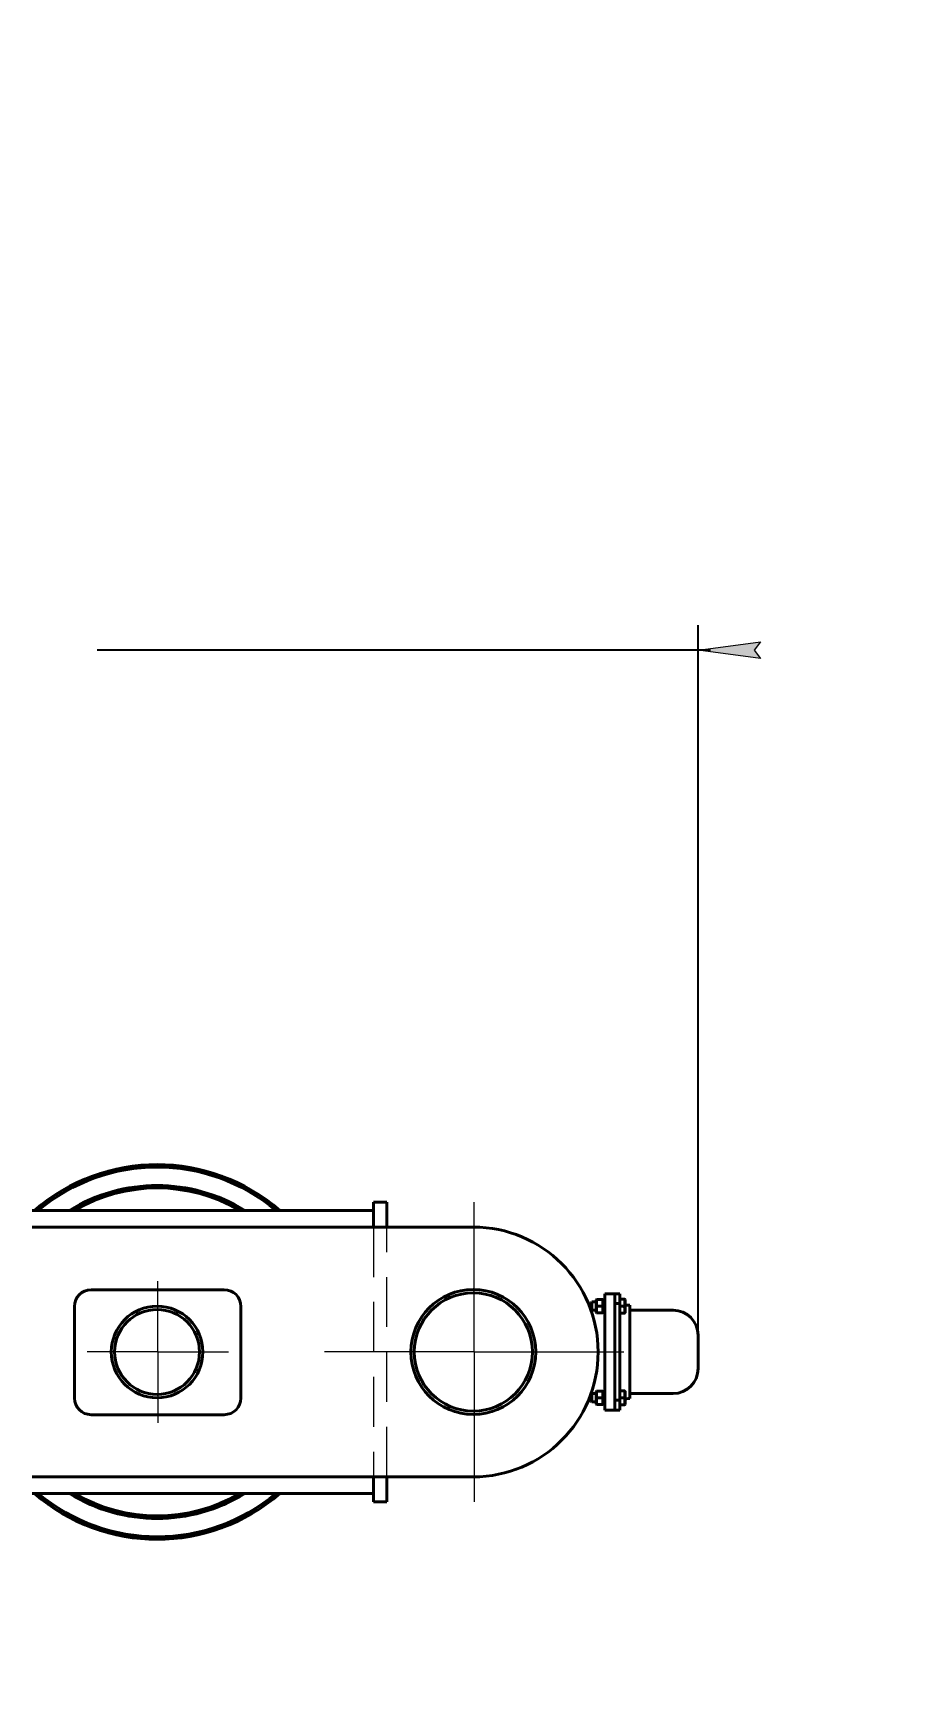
# Model space of a CAD drawing. Header units: millimetres. Extents: x 0 to 841, y 0 to 594.
# Drawn here: x 225.8 to 295.3, y 460.4 to 594 of the extents above; entities that cross this region are included whole.
import ezdxf

# ---------------------------------------------------------------- set-up
doc = ezdxf.new("R2010")
doc.units = ezdxf.units.MM
for name, pattern in [('K5LT_AXLED', [19.996264, 15.496264, -1.5, 1.5, -1.5]), ('K5LT_BASIC', [0]), ('K5LT_DASHED', [6, 4, -2]), ('K5LT_THIN', [0])]:
    doc.linetypes.add(name, pattern=pattern)
doc.layers.add('Системный слой', color=7, linetype='Continuous')
doc.styles.add('KDIMTEXTSTYLE', font='GOST_AU.SHX', dxfattribs={"width": 0.96, "oblique": 15, "height": 5})
doc.dimstyles.new('KDIMSTYLE (0.07)', dxfattribs={"dimtxt": 5, "dimasz": 1, "dimexe": 2, "dimexo": 0.0625, "dimgap": 1, "dimtad": 1, "dimlfac": 15, "dimtxsty": 'KDIMTEXTSTYLE', "dimsah": 1, "dimcen": 0.09, "dimdle": 1, "dimadec": 0, "dimazin": 0, "dimtfac": 0.667, "dimtmove": 0, "dimatfit": 3, "dimfxl": 1, "dimtvp": 1, "dimtolj": 1, "dimtzin": 0, "dimarcsym": 0})

# ---------------------------------------------------------------- blocks, each defined once
blk = doc.blocks.new('U48')
at = {"layer": 'Системный слой', "color": 150, "linetype": 'K5LT_BASIC', "lineweight": 40, "true_color": 0x0080ff}
for start, end in [(58.2117, 121.7883), (238.2117, 301.7883)]:
    blk.add_arc((235.76, 488.43), 13.33, start, end, dxfattribs=at)
blk = doc.blocks.new('U49')
at = {"layer": 'Системный слой', "color": 150, "linetype": 'K5LT_BASIC', "lineweight": 40, "true_color": 0x0080ff}
for start, end in [(59.6488, 120.3512), (239.6488, 300.3512)]:
    blk.add_arc((235.76, 488.43), 13.13, start, end, dxfattribs=at)
blk = doc.blocks.new('U50')
at = {"layer": 'Системный слой', "color": 150, "linetype": 'K5LT_BASIC', "lineweight": 40, "true_color": 0x0080ff}
for start, end in [(49.0739, 130.9261), (229.0739, 310.9261)]:
    blk.add_arc((235.76, 488.43), 15, start, end, dxfattribs=at)
blk = doc.blocks.new('U51')
at = {"layer": 'Системный слой', "color": 150, "linetype": 'K5LT_BASIC', "lineweight": 40, "true_color": 0x0080ff}
for start, end in [(49.9573, 130.0427), (229.9573, 310.0427)]:
    blk.add_arc((235.76, 488.43), 14.8, start, end, dxfattribs=at)
blk = doc.blocks.new('U83')
at = {"layer": 'Системный слой', "color": 150, "linetype": 'K5LT_BASIC', "lineweight": 40, "true_color": 0x0080ff}
for p, q in [((254.16, 498.43), (254.16, 500.43)), ((254.16, 476.43), (254.16, 478.43))]:
    blk.add_line(p, q, dxfattribs=at)
blk = doc.blocks.new('U84')
at = {"layer": 'Системный слой', "color": 150, "linetype": 'K5LT_BASIC', "lineweight": 40, "true_color": 0x0080ff}
for p, q in [((253.09, 499.76), (253.09, 500.43)), ((253.09, 476.43), (253.09, 477.1))]:
    blk.add_line(p, q, dxfattribs=at)
blk = doc.blocks.new('U108')
at = {"layer": 'Системный слой', "color": 150, "linetype": 'K5LT_BASIC', "lineweight": 40, "true_color": 0x0080ff}
for start, end in [(180.0005, 194.4775), (248.8998, 270)]:
    blk.add_arc((273.49, 492.83), 0.667, start, end, dxfattribs=at)
blk = doc.blocks.new('U109')
at = {"layer": 'Системный слой', "color": 150, "linetype": 'K5LT_BASIC', "lineweight": 40, "true_color": 0x0080ff}
for start, end in [(165.5225, 179.9995), (90, 111.1002)]:
    blk.add_arc((273.49, 484.03), 0.667, start, end, dxfattribs=at)
blk = doc.blocks.new('U132')
at = {"layer": 'Системный слой', "color": 30, "linetype": 'K5LT_AXLED', "lineweight": 18, "true_color": 0xff8000}
for q in [(261.16, 500.43), (249.16, 488.43), (273.16, 488.43), (261.16, 476.43)]:
    blk.add_line((261.16, 488.43), q, dxfattribs=at)
blk = doc.blocks.new('KDIMARROW_01')
at = {"layer": 'Системный слой'}
blk.add_hatch(color=0, dxfattribs=at).paths.add_polyline_path([(0, 0), (-5, 0.66), (-4.5, 0), (-5, -0.66)])
at = {"layer": 'Системный слой', "color": 0, "linetype": 'K5LT_THIN', "lineweight": 18}
for p, q in [((-4.5, 0), (-5, 0.66)), ((-5, 0.66), (0, 0)), ((0, 0), (-5, -0.66)), ((-5, -0.66), (-4.5, 0)), ((0, 0), (-1, 0))]:
    blk.add_line(p, q, dxfattribs=at)
blk = doc.blocks.new('U158')
at = {"layer": 'Системный слой', "color": 30, "linetype": 'K5LT_AXLED', "lineweight": 18, "true_color": 0xff8000}
for q in [(235.82, 494.1), (230.16, 488.43), (235.82, 482.76), (241.49, 488.43)]:
    blk.add_line((235.82, 488.43), q, dxfattribs=at)

msp = doc.modelspace()

# ---------------------------------------------------------------- linework, layer by layer
at = {"layer": 'Системный слой', "color": 150, "linetype": 'K5LT_BASIC', "lineweight": 40, "true_color": 0x0080ff}
for p, q in [((230.75755, 499.76281), (225.75755, 499.76281)), ((253.09088, 499.76281), (230.75755, 499.76281)), ((254.15755, 500.42948), (253.09088, 500.42948)), ((253.09088, 499.76281), (253.09088, 498.42948)), ((230.75755, 498.42948), (225.75755, 498.42948)), ((253.09088, 498.42948), (230.75755, 498.42948)), ((261.09088, 498.42948), (253.09088, 498.42948)), ((241.13806, 493.40892), (230.4714, 493.40892)), ((271.62422, 493.09615), (272.42422, 493.09615)), ((271.62422, 493.09615), (271.62422, 483.76281)), ((272.42422, 493.09615), (272.42422, 483.76281)), ((272.42422, 493.09615), (272.82422, 493.09615)), ((272.82422, 493.09615), (272.82422, 492.29615)), ((229.13806, 492.07558), (229.13806, 484.74225)), ((242.4714, 484.74225), (242.4714, 492.07558)), ((270.42041, 492.02948), (270.49088, 492.02948)), ((270.59088, 492.42948), (270.49088, 492.32948)), ((270.49088, 491.86281), (270.49088, 492.32948)), ((270.59088, 491.76281), (270.49088, 491.86281)), ((270.93088, 492.42948), (270.59088, 492.42948)), ((270.59088, 491.76281), (270.59088, 492.42948)), ((270.93088, 491.76281), (270.59088, 491.76281)), ((270.93088, 492.60281), (270.94628, 492.62948)), ((270.93088, 491.58948), (270.93088, 492.60281)), ((270.93088, 491.58948), (270.94628, 491.56281)), ((270.94628, 492.62948), (270.99392, 492.62948)), ((270.99392, 491.56281), (270.94628, 491.56281)), ((270.99392, 492.62948), (271.42785, 492.62948)), ((270.99392, 492.09615), (271.42785, 492.09615)), ((270.99392, 491.56281), (271.42785, 491.56281)), ((271.42785, 492.62948), (271.47549, 492.62948)), ((271.47549, 491.56281), (271.42785, 491.56281)), ((271.47549, 492.62948), (271.49088, 492.60281)), ((271.47549, 491.56281), (271.49088, 491.58948)), ((271.49088, 491.58948), (271.49088, 492.60281)), ((271.49088, 492.60281), (271.49088, 491.59012)), ((271.49088, 492.60281), (271.62422, 492.60281)), ((271.62422, 491.59012), (271.55755, 491.59192)), ((272.42422, 492.29615), (272.42422, 484.56281)), ((272.42422, 492.29615), (272.82422, 492.29615)), ((272.82422, 492.66281), (273.18391, 492.66281)), ((272.82422, 484.56281), (272.82422, 492.29615)), ((272.82422, 492.09615), (273.18391, 492.09615)), ((272.82422, 491.52948), (273.18391, 491.52948)), ((273.18391, 492.66281), (273.23453, 492.66281)), ((273.23453, 491.52948), (273.18391, 491.52948)), ((273.23453, 492.66281), (273.25088, 492.63448)), ((273.23453, 491.52948), (273.25088, 491.55781)), ((273.25088, 491.55781), (273.25088, 492.63448)), ((273.49088, 492.16281), (273.62422, 492.16281)), ((273.62422, 492.16281), (273.62422, 484.69615)), ((273.62422, 491.76281), (277.09088, 491.76281)), ((279.09088, 489.76281), (279.09088, 487.09615)), ((270.59088, 485.09615), (270.49088, 484.99615)), ((270.49088, 484.52948), (270.49088, 484.99615)), ((270.93088, 485.09615), (270.59088, 485.09615)), ((270.59088, 484.42948), (270.59088, 485.09615)), ((270.93088, 485.26948), (270.94628, 485.29615)), ((270.93088, 484.25615), (270.93088, 485.26948)), ((270.94628, 485.29615), (270.99392, 485.29615)), ((270.99392, 485.29615), (271.42785, 485.29615)), ((271.42785, 485.29615), (271.47549, 485.29615)), ((271.47549, 485.29615), (271.49088, 485.26948)), ((271.49088, 485.26948), (271.49088, 484.25678)), ((271.49088, 485.26948), (271.62422, 485.26948)), ((271.49088, 484.25615), (271.49088, 485.26948)), ((272.82422, 485.32948), (273.18391, 485.32948)), ((273.18391, 485.32948), (273.23453, 485.32948)), ((273.23453, 485.32948), (273.25088, 485.30115)), ((273.25088, 484.22448), (273.25088, 485.30115)), ((273.62422, 485.09615), (277.09088, 485.09615)), ((270.42041, 484.82948), (270.49088, 484.82948)), ((270.59088, 484.42948), (270.49088, 484.52948)), ((270.93088, 484.42948), (270.59088, 484.42948)), ((270.93088, 484.25615), (270.94628, 484.22948)), ((270.99392, 484.22948), (270.94628, 484.22948)), ((270.99392, 484.76281), (271.42785, 484.76281)), ((270.99392, 484.22948), (271.42785, 484.22948)), ((271.47549, 484.22948), (271.42785, 484.22948)), ((271.47549, 484.22948), (271.49088, 484.25615)), ((271.62422, 484.25678), (271.55755, 484.25859)), ((271.62422, 483.76281), (272.42422, 483.76281)), ((272.42422, 484.56281), (272.82422, 484.56281)), ((272.42422, 483.76281), (272.82422, 483.76281)), ((272.82422, 484.76281), (273.18391, 484.76281)), ((272.82422, 484.56281), (272.82422, 483.76281)), ((272.82422, 484.19615), (273.18391, 484.19615)), ((273.23453, 484.19615), (273.18391, 484.19615)), ((273.23453, 484.19615), (273.25088, 484.22448)), ((273.49088, 484.69615), (273.62422, 484.69615)), ((230.4714, 483.40892), (241.13806, 483.40892)), ((230.75755, 478.42948), (225.75755, 478.42948)), ((253.09088, 478.42948), (230.75755, 478.42948)), ((253.09088, 478.42948), (253.09088, 477.09615)), ((261.09088, 478.42948), (253.09088, 478.42948)), ((230.75755, 477.09615), (225.75755, 477.09615)), ((253.09088, 477.09615), (230.75755, 477.09615)), ((254.15755, 476.42948), (253.09088, 476.42948))]:
    msp.add_line(p, q, dxfattribs=at)
at = {"layer": 'Системный слой', "color": 7, "linetype": 'K5LT_DASHED', "lineweight": 18}
for p, q in [((253.09088, 498.42948), (253.09088, 478.42948)), ((254.15755, 478.42948), (254.15755, 498.42948))]:
    msp.add_line(p, q, dxfattribs=at)
at = {"layer": 'Системный слой', "color": 7, "linetype": 'K5LT_THIN', "lineweight": 18}
for p, q in [((270.59088, 492.3934), (270.5548, 492.3934)), ((270.59088, 491.7989), (270.5548, 491.7989)), ((270.93088, 492.3934), (270.59088, 492.3934)), ((270.93088, 491.7989), (270.59088, 491.7989)), ((270.59088, 485.06006), (270.5548, 485.06006)), ((270.93088, 485.06006), (270.59088, 485.06006)), ((270.59088, 484.46556), (270.5548, 484.46556)), ((270.93088, 484.46556), (270.59088, 484.46556))]:
    msp.add_line(p, q, dxfattribs=at)
at = {"layer": 'Системный слой', "color": 150, "linetype": 'K5LT_BASIC', "lineweight": 40, "true_color": 0x0080ff}
for centre, radius in [((261.09064, 488.42948), 5), ((261.09064, 488.42948), 4.73333), ((235.75755, 488.42948), 3.66667), ((235.75755, 488.42948), 3.4)]:
    msp.add_circle(centre, radius, dxfattribs=at)
for centre, radius, start, end in [((261.09088, 488.42948), 10, 270, 90), ((230.4714, 492.07558), 1.33333, 90, 180), ((241.13806, 492.07558), 1.33333, 0, 90), ((277.09088, 489.76281), 2, 0, 90), ((277.09088, 487.09615), 2, 270, 0), ((230.4714, 484.74225), 1.33333, 180, 270), ((241.13806, 484.74225), 1.33333, 270, 0)]:
    msp.add_arc(centre, radius, start, end, dxfattribs=at)
for centre in [(271.42111, 492.09615), (271.42111, 484.76281)]:
    msp.add_ellipse(centre, major_axis=(1.39206, 0), ratio=0.363970234, start_param=4.762535548, end_param=4.858818899, dxfattribs=at)
for points, knots in [([(270.99392, 492.62948), (270.98701, 492.60876), (270.97777, 492.57841), (270.96631, 492.53322), (270.95838, 492.49563), (270.95225, 492.45653), (270.94845, 492.42094), (270.94648, 492.38809), (270.94608, 492.35621), (270.94706, 492.32586), (270.94958, 492.29196), (270.95484, 492.24973), (270.96762, 492.18243), (270.98262, 492.13004), (270.99392, 492.09615)], [0, 0, 0, 0, 1.792920669, 2.606894519, 3.844332604, 4.96854384, 5.885195592, 6.813299342, 7.701429444, 8.53318741, 9.335775284, 10.52418436, 12.063387757, 15, 15, 15, 15]), ([(270.99392, 492.09615), (270.98701, 492.07542), (270.97777, 492.04507), (270.96631, 491.99989), (270.95838, 491.96229), (270.95225, 491.92319), (270.94845, 491.88761), (270.94648, 491.85475), (270.94608, 491.82288), (270.94706, 491.79253), (270.94958, 491.75863), (270.95484, 491.7164), (270.96762, 491.6491), (270.98262, 491.59671), (270.99392, 491.56281)], [0, 0, 0, 0, 1.792920669, 2.606894519, 3.844332604, 4.96854384, 5.885195592, 6.813299342, 7.701429444, 8.53318741, 9.335775284, 10.52418436, 12.063387757, 15, 15, 15, 15]), ([(271.42785, 492.09615), (271.43476, 492.11687), (271.444, 492.14722), (271.45546, 492.1924), (271.46339, 492.23), (271.46952, 492.2691), (271.47332, 492.30468), (271.47528, 492.33754), (271.47569, 492.36942), (271.47471, 492.39977), (271.47219, 492.43366), (271.46693, 492.47589), (271.45415, 492.5432), (271.43915, 492.59559), (271.42785, 492.62948)], [0, 0, 0, 0, 1.792920669, 2.606894519, 3.844332604, 4.96854384, 5.885195592, 6.813299342, 7.701429444, 8.53318741, 9.335775284, 10.52418436, 12.063387757, 15, 15, 15, 15]), ([(271.42785, 491.56281), (271.43476, 491.58354), (271.444, 491.61389), (271.45546, 491.65907), (271.46339, 491.69667), (271.46952, 491.73577), (271.47332, 491.77135), (271.47528, 491.80421), (271.47569, 491.83608), (271.47471, 491.86643), (271.47219, 491.90033), (271.46693, 491.94256), (271.45415, 492.00986), (271.43915, 492.06225), (271.42785, 492.09615)], [0, 0, 0, 0, 1.792920669, 2.606894519, 3.844332604, 4.96854384, 5.885195592, 6.813299342, 7.701429444, 8.53318741, 9.335775284, 10.52418436, 12.063387757, 15, 15, 15, 15]), ([(273.18391, 492.09615), (273.19125, 492.11816), (273.20107, 492.15041), (273.21325, 492.19842), (273.22167, 492.23837), (273.22818, 492.27991), (273.23222, 492.31772), (273.23431, 492.35263), (273.23474, 492.3865), (273.2337, 492.41874), (273.23102, 492.45476), (273.22603, 492.49482), (273.21557, 492.55268), (273.20126, 492.60864), (273.18835, 492.64951), (273.18391, 492.66281)], [0, 0, 0, 0, 1.912448714, 2.780687487, 4.100621444, 5.299780096, 6.277541965, 7.267519298, 8.214858074, 9.102066571, 9.958160303, 11.225796651, 12.463836471, 14.842670445, 16, 16, 16, 16]), ([(273.18391, 491.52948), (273.19125, 491.5515), (273.20107, 491.58375), (273.21325, 491.63175), (273.22167, 491.6717), (273.22818, 491.71324), (273.23222, 491.75105), (273.23431, 491.78596), (273.23474, 491.81983), (273.2337, 491.85208), (273.23102, 491.88809), (273.22603, 491.92815), (273.21557, 491.98602), (273.20126, 492.04198), (273.18835, 492.08284), (273.18391, 492.09615)], [0, 0, 0, 0, 1.912448714, 2.780687487, 4.100621444, 5.299780096, 6.277541965, 7.267519298, 8.214858074, 9.102066571, 9.958160303, 11.225796651, 12.463836471, 14.842670445, 16, 16, 16, 16]), ([(270.99392, 485.29615), (270.98701, 485.27542), (270.97777, 485.24507), (270.96631, 485.19989), (270.95838, 485.16229), (270.95225, 485.12319), (270.94845, 485.08761), (270.94648, 485.05475), (270.94608, 485.02288), (270.94706, 484.99253), (270.94958, 484.95863), (270.95484, 484.9164), (270.96762, 484.8491), (270.98262, 484.79671), (270.99392, 484.76281)], [0, 0, 0, 0, 1.792920669, 2.606894519, 3.844332604, 4.96854384, 5.885195592, 6.813299342, 7.701429444, 8.53318741, 9.335775284, 10.52418436, 12.063387757, 15, 15, 15, 15]), ([(271.42785, 484.76281), (271.43476, 484.78354), (271.444, 484.81389), (271.45546, 484.85907), (271.46339, 484.89667), (271.46952, 484.93577), (271.47332, 484.97135), (271.47528, 485.00421), (271.47569, 485.03608), (271.47471, 485.06643), (271.47219, 485.10033), (271.46693, 485.14256), (271.45415, 485.20986), (271.43915, 485.26225), (271.42785, 485.29615)], [0, 0, 0, 0, 1.792920669, 2.606894519, 3.844332604, 4.96854384, 5.885195592, 6.813299342, 7.701429444, 8.53318741, 9.335775284, 10.52418436, 12.063387757, 15, 15, 15, 15]), ([(273.18391, 484.76281), (273.19125, 484.78483), (273.20107, 484.81708), (273.21325, 484.86509), (273.22167, 484.90503), (273.22818, 484.94658), (273.23222, 484.98438), (273.23431, 485.01929), (273.23474, 485.05316), (273.2337, 485.08541), (273.23102, 485.12142), (273.22603, 485.16148), (273.21557, 485.21935), (273.20126, 485.27531), (273.18835, 485.31618), (273.18391, 485.32948)], [0, 0, 0, 0, 1.912448714, 2.780687487, 4.100621444, 5.299780096, 6.277541965, 7.267519298, 8.214858074, 9.102066571, 9.958160303, 11.225796651, 12.463836471, 14.842670445, 16, 16, 16, 16]), ([(270.99392, 484.76281), (270.98701, 484.74209), (270.97777, 484.71174), (270.96631, 484.66656), (270.95838, 484.62896), (270.95225, 484.58986), (270.94845, 484.55428), (270.94648, 484.52142), (270.94608, 484.48954), (270.94706, 484.45919), (270.94958, 484.4253), (270.95484, 484.38307), (270.96762, 484.31576), (270.98262, 484.26337), (270.99392, 484.22948)], [0, 0, 0, 0, 1.792920669, 2.606894519, 3.844332604, 4.96854384, 5.885195592, 6.813299342, 7.701429444, 8.53318741, 9.335775284, 10.52418436, 12.063387757, 15, 15, 15, 15]), ([(271.42785, 484.22948), (271.43476, 484.2502), (271.444, 484.28055), (271.45546, 484.32574), (271.46339, 484.36334), (271.46952, 484.40243), (271.47332, 484.43802), (271.47528, 484.47087), (271.47569, 484.50275), (271.47471, 484.5331), (271.47219, 484.567), (271.46693, 484.60923), (271.45415, 484.67653), (271.43915, 484.72892), (271.42785, 484.76281)], [0, 0, 0, 0, 1.792920669, 2.606894519, 3.844332604, 4.96854384, 5.885195592, 6.813299342, 7.701429444, 8.53318741, 9.335775284, 10.52418436, 12.063387757, 15, 15, 15, 15]), ([(273.18391, 484.19615), (273.19125, 484.21816), (273.20107, 484.25041), (273.21325, 484.29842), (273.22167, 484.33837), (273.22818, 484.37991), (273.23222, 484.41772), (273.23431, 484.45263), (273.23474, 484.4865), (273.2337, 484.51874), (273.23102, 484.55476), (273.22603, 484.59482), (273.21557, 484.65268), (273.20126, 484.70864), (273.18835, 484.74951), (273.18391, 484.76281)], [0, 0, 0, 0, 1.912448714, 2.780687487, 4.100621444, 5.299780096, 6.277541965, 7.267519298, 8.214858074, 9.102066571, 9.958160303, 11.225796651, 12.463836471, 14.842670445, 16, 16, 16, 16])]:
    msp.add_open_spline(points, degree=3, knots=knots, dxfattribs=at)

# ---------------------------------------------------------------- block references
at = {"layer": 'Системный слой'}
for name in ['U50', 'U51', 'U48', 'U49', 'U132', 'U84', 'U83', 'U158', 'U108', 'U109']:
    msp.add_blockref(name, (0, 0), dxfattribs=at)

# ---------------------------------------------------------------- dimensions: what is measured, and where the dimension line sits
at = {"layer": 'Системный слой', "color": 7}
msp.add_linear_dim(base=(72.42422, 544.61356), p1=(279.09088, 487.09615), p2=(72.42422, 488.42948), location=(175.75755, 544.61356), dimstyle='KDIMSTYLE (0.07)', override={"dimexo": 0, "dimpost": '\\H3.5;\\W0.965;\\Q15;<>', "dimblk1": 'KDIMARROW_01', "dimblk2": 'KDIMARROW_01', "dimse1": 0, "dimse2": 0, "dimclrt": 7, "dimtolj": 1}, dxfattribs=at).render()

doc.saveas('drawing.dxf')
